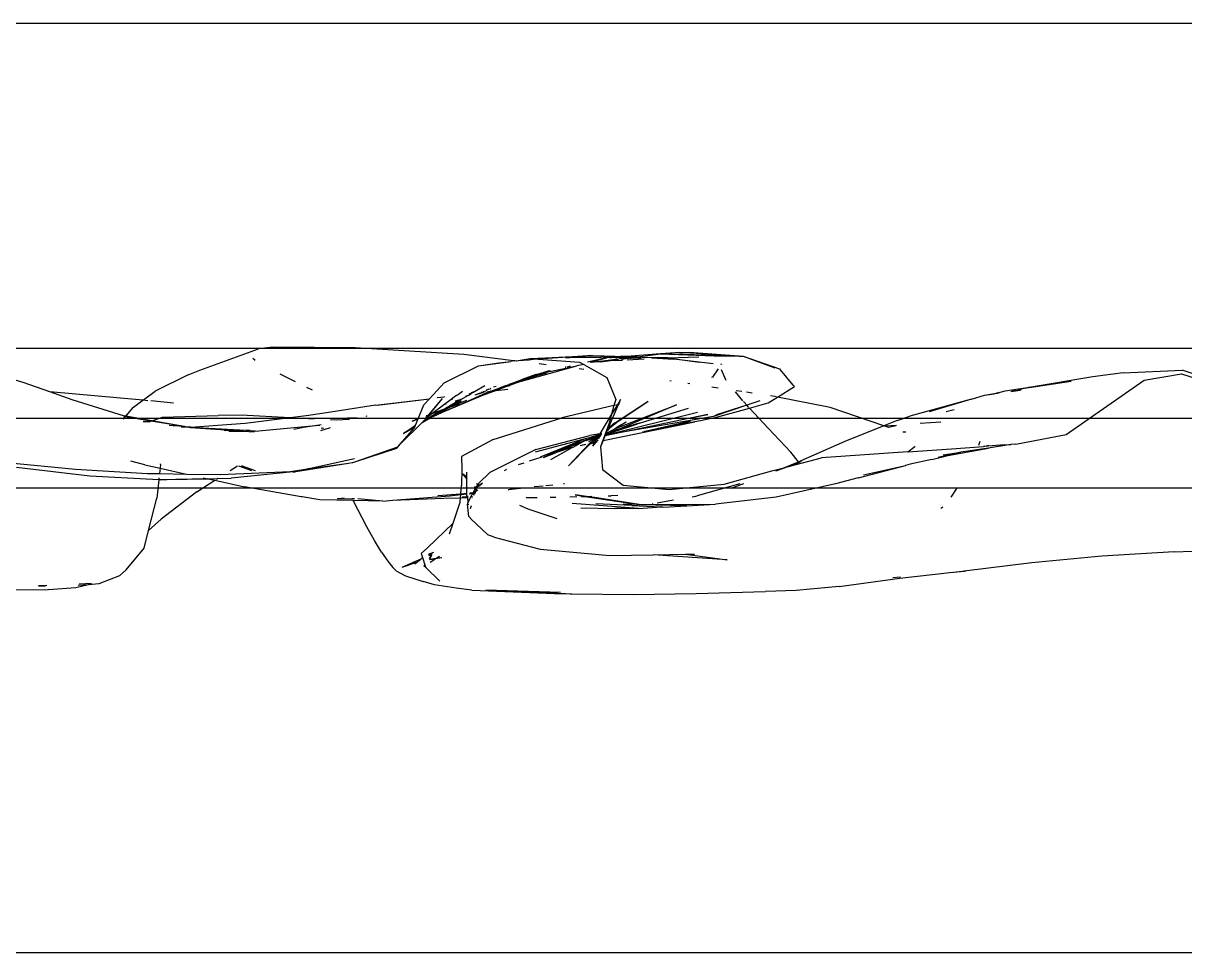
# Model space of a CAD drawing. Header units: millimetres. Extents: x -41292 to 298682, y -22072 to 33155.
# Drawn here: x 32551.8 to 32801.7, y -13759.4 to -13559.4 of the extents above; entities that cross this region are included whole.
import ezdxf

# ---------------------------------------------------------------- set-up
doc = ezdxf.new("R2010")
doc.units = ezdxf.units.MM
doc.layers.add('창호', color=4, linetype='Continuous')
doc.layers.add('틀', color=8, linetype='Continuous')

# ---------------------------------------------------------------- blocks, each defined once
blk = doc.blocks.new('rmfnasesx')
for p, q in [((60053.11, 1878.4), (60065.71, 1882.97)), ((60068.89, 1883.34), (60065.71, 1882.97)), ((60086.54, 1883.19), (60068.89, 1883.34)), ((60109.93, 1881.71), (60086.54, 1883.19)), ((60156.39, 1882.2), (60152.23, 1881.86)), ((60169.14, 1881.39), (60156.39, 1882.2)), ((60156.39, 1882.2), (60158.36, 1882.17)), ((60169.14, 1881.39), (60158.36, 1882.17)), ((60064.47, 1880.96), (60064.97, 1880.55)), ((60120.61, 1880.39), (60109.93, 1881.71)), ((60113.06, 1879.28), (60119.98, 1880.26)), ((60113.06, 1879.28), (60117.41, 1879.97)), ((60117.41, 1879.97), (60119.98, 1880.26)), ((60120.61, 1880.39), (60119.98, 1880.26)), ((60120.85, 1880.36), (60120.61, 1880.39)), ((60120.85, 1880.36), (60121.62, 1880.44)), ((60121.28, 1880.3), (60121.21, 1880.31)), ((60121.62, 1880.44), (60124.16, 1880.85)), ((60121.62, 1880.44), (60123.86, 1880.62)), ((60123.86, 1880.62), (60125.29, 1880.77)), ((60125.91, 1880.73), (60123.86, 1880.62)), ((60124.16, 1880.85), (60127.46, 1881)), ((60124.16, 1880.85), (60125.29, 1880.77)), ((60125.29, 1880.77), (60127.46, 1881)), ((60125.29, 1880.77), (60125.91, 1880.73)), ((60137.56, 1881.5), (60125.91, 1880.73)), ((60125.91, 1880.73), (60134.76, 1880.11)), ((60127.62, 1879.52), (60126.1, 1879.71)), ((60127.46, 1881), (60137.56, 1881.5)), ((60137.99, 1881.17), (60131.8, 1881.05)), ((60131.8, 1881.05), (60133.63, 1881.16)), ((60133.63, 1881.16), (60139.39, 1881.23)), ((60133.63, 1881.16), (60137.99, 1881.17)), ((60135.7, 1879.58), (60134.18, 1879.27)), ((60134.76, 1880.11), (60135.7, 1879.58)), ((60135.7, 1879.58), (60140.66, 1876.81)), ((60140.59, 1881.02), (60136.51, 1880.12)), ((60137.1, 1880.12), (60140.59, 1881.02)), ((60137.28, 1880.12), (60137.34, 1880.14)), ((60137.39, 1880.12), (60137.34, 1880.14)), ((60140.59, 1881.02), (60137.39, 1880.12)), ((60137.39, 1880.12), (60139.15, 1880.3)), ((60137.56, 1881.5), (60144.85, 1881.33)), ((60137.99, 1881.17), (60139.54, 1881.17)), ((60138.3, 1880.13), (60139.15, 1880.3)), ((60138.87, 1880.13), (60140.46, 1880.37)), ((60139.15, 1880.3), (60139.21, 1880.31)), ((60139.21, 1880.31), (60141.54, 1880.6)), ((60139.21, 1880.31), (60141.9, 1880.59)), ((60139.21, 1880.31), (60140.46, 1880.37)), ((60139.36, 1880.13), (60139.25, 1880.13)), ((60139.36, 1880.13), (60141.43, 1880.42)), ((60140.84, 1880.39), (60139.36, 1880.13)), ((60139.54, 1881.17), (60139.62, 1881.2)), ((60139.87, 1881.16), (60139.62, 1881.2)), ((60139.78, 1881.23), (60140.6, 1881.14)), ((60140.46, 1880.37), (60141.54, 1880.6)), ((60140.46, 1880.37), (60140.84, 1880.39)), ((60140.75, 1881.03), (60140.59, 1881.02)), ((60140.6, 1881.14), (60142.27, 1881.19)), ((60141.52, 1881.11), (60140.6, 1881.14)), ((60141.9, 1880.59), (60140.84, 1880.39)), ((60140.84, 1880.39), (60141.43, 1880.42)), ((60141.22, 1881.06), (60141.15, 1881.07)), ((60141.22, 1881.06), (60141.52, 1881.11)), ((60141.43, 1880.42), (60143.22, 1880.67)), ((60141.43, 1880.42), (60144.02, 1880.55)), ((60141.75, 1881.1), (60141.52, 1881.11)), ((60141.54, 1880.6), (60142.66, 1880.75)), ((60144.95, 1881.2), (60141.75, 1881.1)), ((60141.75, 1881.1), (60142.27, 1881.19)), ((60144.87, 1881.01), (60141.75, 1881.1)), ((60141.9, 1880.59), (60142.36, 1880.64)), ((60142.27, 1881.19), (60142.4, 1881.2)), ((60142.68, 1880.75), (60142.36, 1880.64)), ((60143.59, 1881.28), (60142.4, 1881.2)), ((60142.4, 1881.2), (60142.9, 1881.19)), ((60142.66, 1880.75), (60142.68, 1880.75)), ((60143, 1880.7), (60142.68, 1880.75)), ((60142.9, 1881.19), (60142.95, 1881.19)), ((60142.95, 1881.19), (60144, 1881.27)), ((60143.4, 1880.81), (60143.26, 1880.82)), ((60144.02, 1880.91), (60143.4, 1880.81)), ((60144, 1881.27), (60143.59, 1881.28)), ((60143.82, 1880.76), (60143.68, 1880.77)), ((60143.82, 1880.76), (60145.33, 1880.97)), ((60144.12, 1881.27), (60144, 1881.27)), ((60144.09, 1880.92), (60144.02, 1880.91)), ((60144.33, 1880.96), (60144.09, 1880.92)), ((60144.25, 1881.28), (60144.12, 1881.27)), ((60144.29, 1881.29), (60144.25, 1881.28)), ((60144.4, 1881.29), (60144.29, 1881.29)), ((60144.79, 1880.96), (60144.33, 1880.96)), ((60144.85, 1881.33), (60144.4, 1881.29)), ((60144.87, 1881.01), (60144.79, 1880.96)), ((60144.81, 1880.97), (60144.79, 1880.96)), ((60144.87, 1881.01), (60144.81, 1880.97)), ((60144.94, 1881.33), (60144.85, 1881.33)), ((60144.92, 1881.01), (60144.87, 1881.01)), ((60144.92, 1881.01), (60145.13, 1881)), ((60152.23, 1881.86), (60144.94, 1881.33)), ((60145.83, 1881.31), (60144.94, 1881.33)), ((60146.05, 1881.15), (60144.95, 1881.2)), ((60145.08, 1880.61), (60148.71, 1880.79)), ((60145.13, 1881), (60146.05, 1881.15)), ((60145.33, 1880.97), (60145.13, 1881)), ((60145.33, 1880.97), (60145.49, 1880.99)), ((60145.49, 1880.99), (60145.59, 1880.97)), ((60145.59, 1880.97), (60145.71, 1880.98)), ((60145.71, 1880.98), (60145.8, 1880.98)), ((60145.8, 1880.98), (60146.2, 1881.14)), ((60146, 1880.97), (60145.8, 1880.98)), ((60147.16, 1881.22), (60145.83, 1881.31)), ((60146.89, 1881.1), (60146, 1880.97)), ((60147.52, 1881.01), (60146, 1880.97)), ((60148.05, 1880.91), (60146, 1880.97)), ((60146.2, 1881.14), (60146.05, 1881.15)), ((60146.3, 1881.13), (60146.2, 1881.14)), ((60146.48, 1881.2), (60146.3, 1881.13)), ((60146.46, 1881.13), (60146.3, 1881.13)), ((60146.59, 1881.18), (60146.46, 1881.13)), ((60146.69, 1881.16), (60146.59, 1881.18)), ((60146.69, 1881.16), (60146.89, 1881.1)), ((60146.89, 1881.1), (60146.92, 1881.11)), ((60146.92, 1881.11), (60146.97, 1881.11)), ((60146.97, 1881.11), (60147.02, 1881.1)), ((60147.16, 1881.22), (60147.3, 1881.25)), ((60147.3, 1881.25), (60152.23, 1881.86)), ((60147.3, 1881.25), (60149.19, 1881.09)), ((60147.61, 1880.99), (60147.52, 1881.01)), ((60150.28, 1881.02), (60149.19, 1881.09)), ((60151.58, 1881.07), (60150.28, 1881.02)), ((60150.28, 1881.02), (60151.51, 1880.94)), ((60151.51, 1880.94), (60153.79, 1881.05)), ((60151.51, 1880.94), (60155.08, 1880.7)), ((60153.79, 1881.05), (60151.58, 1881.07)), ((60169.14, 1881.39), (60152.23, 1881.86)), ((60152.23, 1881.86), (60163.77, 1881.46)), ((60153.79, 1881.05), (60160.45, 1881.21)), ((60153.79, 1881.05), (60160.5, 1880.09)), ((60160.5, 1880.09), (60155.08, 1880.7)), ((60163.58, 1879.71), (60160.5, 1880.09)), ((60163.77, 1881.46), (60169.14, 1881.39)), ((60165.27, 1879.71), (60165.19, 1879.59)), ((60165.37, 1879.58), (60165.41, 1879.7)), ((60169.14, 1881.39), (60170, 1881.36)), ((60170, 1881.36), (60176.82, 1878.86)), ((60170, 1881.36), (60177.79, 1878.67)), ((60015.12, 1875.73), (60003.26, 1879.2)), ((60050.57, 1877.39), (60043.52, 1873.88)), ((60050.57, 1877.39), (60053.11, 1878.4)), ((60070.3, 1877.55), (60073.58, 1875.93)), ((60105.67, 1875.64), (60113.06, 1879.28)), ((60125.34, 1877.1), (60119.59, 1875.29)), ((60126.61, 1877.69), (60122.26, 1876.28)), ((60125.36, 1877.43), (60122.26, 1876.28)), ((60122.31, 1875.99), (60134.18, 1879.27)), ((60125.34, 1877.1), (60123.76, 1876.52)), ((60125.34, 1877.1), (60127.31, 1877.84)), ((60127.49, 1877.65), (60125.34, 1877.1)), ((60125.36, 1877.43), (60125.63, 1877.48)), ((60125.63, 1877.48), (60125.8, 1877.53)), ((60125.8, 1877.53), (60127.95, 1878.16)), ((60125.8, 1877.53), (60126.61, 1877.69)), ((60126.61, 1877.69), (60127.31, 1877.84)), ((60127.95, 1878.16), (60127.1, 1877.85)), ((60127.31, 1877.84), (60134.18, 1879.27)), ((60127.49, 1877.65), (60127.68, 1877.7)), ((60127.79, 1878.01), (60128.32, 1878.24)), ((60128.32, 1878.24), (60127.95, 1878.16)), ((60128.32, 1878.24), (60128.55, 1878.29)), ((60131.86, 1878.99), (60131.71, 1879.01)), ((60132.57, 1879.17), (60132.07, 1879.04)), ((60132.57, 1879.17), (60132.69, 1879.19)), ((60132.69, 1879.19), (60132.87, 1879.23)), ((60135.7, 1878.52), (60134.75, 1878.63)), ((60163.41, 1876.88), (60163.19, 1876.8)), ((60164.59, 1878.68), (60163.41, 1876.88)), ((60166.28, 1876.26), (60165.35, 1878.41)), ((60177.79, 1878.67), (60177.98, 1878.44)), ((60177.98, 1878.44), (60178.06, 1878.41)), ((60180.75, 1875.15), (60178.06, 1878.41)), ((60245.22, 1876.92), (60231.52, 1874.67)), ((60251.73, 1877.81), (60245.22, 1876.92)), ((60251.73, 1877.81), (60264.47, 1878.39)), ((60256.31, 1876.19), (60264.33, 1877.58)), ((60264.33, 1877.58), (60270.9, 1875.48)), ((60264.89, 1878.22), (60264.47, 1878.39)), ((60271.5, 1875.99), (60264.89, 1878.22)), ((60020.8, 1873.72), (60015.12, 1875.73)), ((60076.07, 1874.71), (60077.26, 1874.12)), ((60102.54, 1872.23), (60105.67, 1875.64)), ((60112.22, 1873.76), (60114.45, 1875.05)), ((60115.71, 1874.39), (60115.58, 1874.32)), ((60115.71, 1873.86), (60117.66, 1874.58)), ((60116.08, 1873.9), (60117.66, 1874.58)), ((60116.26, 1874.77), (60116.88, 1874.95)), ((60119.49, 1874.96), (60116.83, 1874)), ((60118.09, 1874.74), (60117.66, 1874.58)), ((60118.76, 1874.99), (60118.09, 1874.74)), ((60118.09, 1874.74), (60119.49, 1874.96)), ((60118.76, 1874.99), (60119.59, 1875.29)), ((60119.66, 1875.16), (60118.76, 1874.99)), ((60119.49, 1874.96), (60119.52, 1874.98)), ((60122.31, 1875.99), (60119.52, 1874.98)), ((60119.52, 1874.98), (60119.88, 1875.04)), ((60119.59, 1875.29), (60122.26, 1876.28)), ((60119.59, 1875.29), (60122.31, 1875.99)), ((60140.66, 1876.81), (60142.57, 1872.07)), ((60154.5, 1876.02), (60154.25, 1876.05)), ((60158.5, 1875.42), (60158.13, 1875.48)), ((60164.62, 1874.52), (60163.26, 1874.72)), ((60166.36, 1876.17), (60166.28, 1876.26)), ((60177.41, 1872.59), (60181.04, 1874.86)), ((60181.04, 1874.86), (60180.75, 1875.15)), ((60226.37, 1873.91), (60231.16, 1874.61)), ((60229.21, 1874.24), (60231.16, 1874.61)), ((60230.96, 1874.52), (60229.21, 1874.24)), ((60231.16, 1874.61), (60231.32, 1874.64)), ((60231.32, 1874.64), (60231.37, 1874.65)), ((60231.52, 1874.67), (60231.37, 1874.65)), ((60231.52, 1874.67), (60240.54, 1875.99)), ((60240.54, 1875.99), (60232.52, 1874.76)), ((60239.53, 1864.53), (60256.31, 1876.19)), ((60020.8, 1873.72), (60020.45, 1873.75)), ((60025.66, 1872), (60020.8, 1873.72)), ((60040.86, 1871.89), (60020.8, 1873.72)), ((60036.9, 1868.5), (60025.66, 1872)), ((60038.85, 1870.39), (60040.86, 1871.89)), ((60040.86, 1871.89), (60041.28, 1872.2)), ((60041.93, 1871.79), (60040.86, 1871.89)), ((60041.28, 1872.2), (60043.52, 1873.88)), ((60090.88, 1870.85), (60102.54, 1872.23)), ((60091.27, 1870.84), (60102.54, 1872.23)), ((60101.31, 1870.89), (60102.54, 1872.23)), ((60102.09, 1868.33), (60105.34, 1872.28)), ((60102.4, 1868.78), (60105.34, 1872.28)), ((60103.3, 1868.46), (60109.24, 1872.04)), ((60104.15, 1872.43), (60104.23, 1872.49)), ((60104.23, 1872.49), (60105.67, 1872.62)), ((60105.34, 1869.31), (60113.1, 1872.63)), ((60105.34, 1869.31), (60111.53, 1872.06)), ((60105.54, 1870.87), (60107.19, 1872.09)), ((60105.67, 1872.62), (60105.73, 1872.68)), ((60109.24, 1872.04), (60105.97, 1870.15)), ((60107.19, 1872.09), (60107.3, 1872.17)), ((60107.19, 1872.09), (60107.46, 1872.16)), ((60108.33, 1872.93), (60107.3, 1872.17)), ((60107.3, 1872.17), (60107.57, 1872.25)), ((60107.8, 1870.85), (60110.56, 1871.9)), ((60109.24, 1872.04), (60108.14, 1871.71)), ((60108.39, 1872.97), (60108.33, 1872.93)), ((60108.35, 1872.95), (60108.33, 1872.93)), ((60108.35, 1872.95), (60108.39, 1872.97)), ((60108.41, 1872.91), (60108.35, 1872.95)), ((60108.39, 1872.97), (60108.65, 1873.16)), ((60108.39, 1872.97), (60108.47, 1872.96)), ((60108.47, 1872.96), (60108.5, 1872.98)), ((60108.65, 1873.16), (60108.74, 1873.18)), ((60108.74, 1873.18), (60109.59, 1873.85)), ((60109.24, 1872.04), (60110.92, 1873.01)), ((60110.3, 1872.86), (60110.92, 1873.01)), ((60110.92, 1873.01), (60111.48, 1873.33)), ((60111.15, 1873.31), (60111.07, 1873.26)), ((60111.15, 1873.31), (60111.19, 1873.3)), ((60111.19, 1873.3), (60111.27, 1873.32)), ((60111.27, 1873.32), (60111.48, 1873.33)), ((60111.86, 1873.55), (60111.48, 1873.33)), ((60111.86, 1873.55), (60111.49, 1873.48)), ((60111.53, 1872.06), (60115.01, 1873.6)), ((60113.1, 1872.63), (60111.53, 1872.06)), ((60112.05, 1873.66), (60111.69, 1873.59)), ((60111.86, 1873.55), (60112.05, 1873.66)), ((60111.91, 1873.71), (60112.22, 1873.76)), ((60112.05, 1873.66), (60112.22, 1873.76)), ((60113.85, 1873.49), (60112.3, 1873)), ((60114.16, 1873.66), (60112.78, 1873.22)), ((60116.83, 1874), (60113.1, 1872.63)), ((60113.1, 1872.63), (60116.08, 1873.9)), ((60113.64, 1873.6), (60113.67, 1873.61)), ((60113.67, 1873.61), (60114.16, 1873.66)), ((60114.05, 1873.78), (60114.89, 1873.99)), ((60114.16, 1873.66), (60114.23, 1873.67)), ((60114.23, 1873.67), (60114.31, 1873.71)), ((60115.31, 1874.19), (60114.73, 1874.08)), ((60115.71, 1873.86), (60115.01, 1873.6)), ((60115.06, 1874.23), (60115.16, 1874.28)), ((60115.16, 1874.28), (60115.58, 1874.32)), ((60115.71, 1873.86), (60116.08, 1873.9)), ((60116.08, 1873.9), (60116.83, 1874)), ((60116.83, 1874), (60119.37, 1874.3)), ((60142.57, 1872.07), (60142.21, 1870.77)), ((60143.63, 1872.07), (60142.95, 1870.94)), ((60143.23, 1871.01), (60143.63, 1872.07)), ((60169.95, 1871.77), (60168.38, 1873.69)), ((60169.73, 1873.76), (60168.52, 1873.94)), ((60171.93, 1873.43), (60170.69, 1873.62)), ((60175.36, 1871.31), (60177.41, 1872.59)), ((60176.82, 1872.71), (60175.89, 1872.85)), ((60177.21, 1872.63), (60176.82, 1872.71)), ((60188.75, 1870.3), (60177.41, 1872.59)), ((60219.13, 1872.16), (60205.86, 1868.45)), ((60219.13, 1872.16), (60210.05, 1869.43)), ((60219.13, 1872.16), (60221.94, 1873)), ((60221.94, 1873), (60224.5, 1873.42)), ((60221.94, 1873), (60224.05, 1873.29)), ((60224.2, 1873.31), (60224.85, 1873.4)), ((60224.5, 1873.42), (60226.37, 1873.91)), ((60225.15, 1873.5), (60224.5, 1873.42)), ((60227.57, 1873.77), (60229.59, 1874.05)), ((60229.59, 1874.05), (60227.87, 1873.86)), ((60229.76, 1874.11), (60229.59, 1874.05)), ((60037.18, 1868.46), (60038.85, 1870.39)), ((60047.4, 1871.29), (60042.53, 1871.74)), ((60090.88, 1870.85), (60081.32, 1869.35)), ((60100.08, 1867.89), (60101.31, 1870.89)), ((60105.39, 1869.82), (60101.31, 1867.46)), ((60105.39, 1869.82), (60102.84, 1868.88)), ((60103.03, 1869.02), (60105.54, 1870.87)), ((60103.03, 1869.02), (60105.97, 1870.15)), ((60106.81, 1870.33), (60103.33, 1868.43)), ((60105.97, 1870.15), (60105.39, 1869.82)), ((60106.05, 1871.03), (60105.54, 1870.87)), ((60106.81, 1870.33), (60106.94, 1870.38)), ((60108.83, 1871.07), (60106.94, 1870.38)), ((60107.72, 1870.82), (60106.94, 1870.38)), ((60107.72, 1870.82), (60107.8, 1870.85)), ((60109.31, 1871.67), (60107.8, 1870.85)), ((60108.14, 1871.71), (60108.03, 1871.66)), ((60142.21, 1870.77), (60130.98, 1868.13)), ((60140.97, 1865.78), (60143.18, 1870.99)), ((60142.95, 1870.94), (60141.7, 1868.87)), ((60142.21, 1870.77), (60141.7, 1868.87)), ((60142.95, 1870.94), (60142.21, 1870.77)), ((60142.34, 1866.96), (60149.58, 1871.66)), ((60142.5, 1865.8), (60155.67, 1870.91)), ((60142.83, 1867.16), (60149.58, 1871.66)), ((60143.02, 1870.96), (60142.95, 1870.94)), ((60143.23, 1871.01), (60143.18, 1870.99)), ((60155.67, 1870.91), (60143.46, 1865.76)), ((60158.19, 1870.11), (60147.16, 1866.76)), ((60163.47, 1868.01), (60171.36, 1870.2)), ((60170.8, 1870.81), (60163.61, 1868.4)), ((60170.8, 1870.81), (60164.28, 1868.72)), ((60170.2, 1871.47), (60170.06, 1871.63)), ((60170.8, 1870.81), (60170.2, 1871.47)), ((60173.56, 1871.74), (60170.8, 1870.81)), ((60171.23, 1870.34), (60170.8, 1870.81)), ((60171.36, 1870.2), (60175.36, 1871.31)), ((60175.36, 1865.85), (60171.36, 1870.2)), ((60200.24, 1866.38), (60188.75, 1870.3)), ((60215.37, 1869.86), (60213.66, 1869.39)), ((60036.62, 1867.81), (60037.05, 1868.31)), ((60037.05, 1868.31), (60036.78, 1868.36)), ((60037.18, 1868.46), (60036.9, 1868.5)), ((60037.05, 1868.31), (60037.18, 1868.46)), ((60042.55, 1867.4), (60037.05, 1868.31)), ((60042.74, 1867.47), (60037.18, 1868.46)), ((60042.18, 1867.28), (60040.92, 1867.22)), ((60042.18, 1867.28), (60042.55, 1867.4)), ((60042.55, 1867.4), (60042.74, 1867.47)), ((60049.74, 1866.21), (60042.55, 1867.4)), ((60042.74, 1867.47), (60045.06, 1868.26)), ((60049.74, 1866.21), (60042.74, 1867.47)), ((60045.06, 1868.26), (60057.05, 1868.61)), ((60062.82, 1866.89), (60051.09, 1866.06)), ((60061.99, 1868.71), (60057.05, 1868.61)), ((60072.53, 1868.13), (60061.99, 1868.71)), ((60072.53, 1868.13), (60062.82, 1866.89)), ((60076.53, 1868.6), (60072.53, 1868.13)), ((60077.67, 1867.85), (60074.04, 1868.05)), ((60076.98, 1868.7), (60076.53, 1868.6)), ((60077, 1868.67), (60076.53, 1868.6)), ((60081.32, 1869.35), (60076.98, 1868.7)), ((60082.41, 1867.59), (60081.23, 1867.65)), ((60085.33, 1867.75), (60082.41, 1867.59)), ((60086.93, 1868.06), (60084.96, 1868.12)), ((60088.84, 1868.56), (60089.06, 1868.46)), ((60096.27, 1862.5), (60100.87, 1867.02)), ((60098.79, 1867.4), (60100.08, 1867.89)), ((60100.06, 1867.87), (60098.79, 1867.4)), ((60099.5, 1866.5), (60100.06, 1867.87)), ((60100.06, 1867.87), (60100.08, 1867.89)), ((60100.87, 1867.02), (60102.5, 1867.99)), ((60101.18, 1867.33), (60100.87, 1867.02)), ((60102.5, 1867.99), (60101.18, 1867.33)), ((60101.18, 1867.33), (60101.31, 1867.46)), ((60101.31, 1867.46), (60101.62, 1867.76)), ((60101.62, 1867.76), (60102.09, 1868.33)), ((60101.91, 1868.2), (60101.62, 1867.76)), ((60101.72, 1868.06), (60101.91, 1868.2)), ((60102.12, 1868.45), (60101.76, 1868.19)), ((60102.33, 1868.69), (60101.86, 1868.53)), ((60101.88, 1868.59), (60102.4, 1868.78)), ((60101.91, 1868.2), (60102.12, 1868.45)), ((60101.91, 1868.2), (60102.09, 1868.33)), ((60102.09, 1868.33), (60102.84, 1868.88)), ((60102.12, 1868.45), (60102.33, 1868.69)), ((60102.33, 1868.69), (60102.4, 1868.78)), ((60102.5, 1867.99), (60102.82, 1868.18)), ((60102.82, 1868.18), (60103.3, 1868.46)), ((60103.33, 1868.43), (60102.82, 1868.18)), ((60102.84, 1868.88), (60103.03, 1869.02)), ((60103.33, 1868.43), (60105.34, 1869.31)), ((60116.24, 1863.44), (60130.98, 1868.13)), ((60141.7, 1868.87), (60139.16, 1864.69)), ((60141.18, 1866.97), (60139.3, 1861.85)), ((60139.88, 1863.22), (60159.63, 1867.26)), ((60160.15, 1869.25), (60140.33, 1864.28)), ((60142.34, 1866.96), (60140.97, 1865.78)), ((60141.7, 1868.87), (60141.18, 1866.97)), ((60141.34, 1865.93), (60142.83, 1867.16)), ((60141.63, 1866.23), (60142.83, 1867.16)), ((60142.34, 1866.96), (60141.63, 1866.23)), ((60142.83, 1867.16), (60142.34, 1866.96)), ((60144.84, 1867.15), (60142.5, 1865.8)), ((60144.84, 1867.15), (60142.85, 1866.11)), ((60147.65, 1866.99), (60143.46, 1865.76)), ((60162.4, 1868.84), (60144.46, 1865.1)), ((60163.61, 1868.4), (60144.46, 1865.1)), ((60148.36, 1865.12), (60158.67, 1867.36)), ((60158.67, 1867.36), (60148.91, 1865.17)), ((60159.63, 1867.26), (60148.91, 1865.17)), ((60157.07, 1867.8), (60162.4, 1868.84)), ((60160.79, 1867.49), (60159.63, 1867.26)), ((60163.47, 1868.01), (60160.79, 1867.49)), ((60164.22, 1868.71), (60163.61, 1868.4)), ((60164.28, 1868.72), (60164.22, 1868.71)), ((60203.16, 1867.55), (60200.24, 1866.38)), ((60203.16, 1867.55), (60205.86, 1868.45)), ((60212.5, 1867.2), (60208.07, 1866.86)), ((60047.43, 1866.38), (60046.52, 1866.44)), ((60047.43, 1866.38), (60047.37, 1866.32)), ((60049.74, 1866.21), (60047.43, 1866.38)), ((60049.15, 1866.08), (60049.05, 1866.09)), ((60050.28, 1866.1), (60049.15, 1866.08)), ((60049.8, 1866.21), (60049.74, 1866.21)), ((60050.31, 1866.12), (60049.8, 1866.21)), ((60050.31, 1866.12), (60050.28, 1866.1)), ((60050.49, 1866.1), (60050.31, 1866.12)), ((60050.53, 1866.1), (60050.49, 1866.1)), ((60050.6, 1866.09), (60050.53, 1866.1)), ((60050.74, 1866.08), (60050.6, 1866.09)), ((60051.15, 1866.11), (60050.74, 1866.08)), ((60050.74, 1866.08), (60051.09, 1866.06)), ((60051.09, 1866.06), (60060.79, 1865.35)), ((60063.03, 1865.35), (60051.09, 1866.06)), ((60058.64, 1865.33), (60058.35, 1865.35)), ((60060.79, 1865.35), (60058.64, 1865.33)), ((60059.31, 1865.26), (60062.47, 1865.23)), ((60060.79, 1865.35), (60062.47, 1865.23)), ((60062.47, 1865.23), (60064.77, 1865.07)), ((60063.91, 1865.35), (60063.03, 1865.35)), ((60064.67, 1865.25), (60063.03, 1865.35)), ((60065.04, 1865.27), (60064.67, 1865.25)), ((60065.04, 1865.27), (60078.75, 1866.53)), ((60075.42, 1866), (60073.36, 1865.63)), ((60078.75, 1866.53), (60075.42, 1866)), ((60078.75, 1866.53), (60078.89, 1866.54)), ((60079.24, 1866.61), (60078.89, 1866.54)), ((60079.1, 1865.38), (60081.18, 1866.06)), ((60079.21, 1865.88), (60079.52, 1865.97)), ((60079.58, 1865.88), (60079.7, 1865.91)), ((60095.67, 1861.9), (60099.29, 1865.98)), ((60096.27, 1862.5), (60099.29, 1865.98)), ((60096.95, 1864.71), (60099.5, 1866.5)), ((60099.43, 1866.33), (60096.95, 1864.71)), ((60096.95, 1864.71), (60099.33, 1866.11)), ((60099.29, 1865.98), (60099.33, 1866.11)), ((60099.33, 1866.11), (60099.43, 1866.33)), ((60099.43, 1866.33), (60099.5, 1866.5)), ((60139.16, 1864.69), (60137.02, 1864.34)), ((60138.95, 1864.42), (60137.32, 1863.94)), ((60138.13, 1864.1), (60138.95, 1864.42)), ((60139.42, 1864.44), (60138.56, 1863.71)), ((60138.95, 1864.42), (60138.89, 1864.25)), ((60138.95, 1864.42), (60139.01, 1864.44)), ((60139.16, 1864.69), (60139.01, 1864.44)), ((60139.01, 1864.44), (60139.53, 1864.64)), ((60139.49, 1864.58), (60139.01, 1864.44)), ((60139.49, 1864.58), (60139.07, 1864.25)), ((60139.59, 1864.76), (60139.16, 1864.69)), ((60143.74, 1864.97), (60140.31, 1864.23)), ((60140.33, 1864.28), (60140.42, 1864.47)), ((60141.43, 1864.9), (60140.42, 1864.47)), ((60140.48, 1864.63), (60140.42, 1864.47)), ((60140.48, 1864.63), (60140.8, 1865.37)), ((60141.13, 1865.01), (60140.48, 1864.63)), ((60140.48, 1864.63), (60141.43, 1864.9)), ((60141.34, 1865.93), (60140.8, 1865.37)), ((60140.8, 1865.37), (60140.87, 1865.55)), ((60140.87, 1865.55), (60141.34, 1865.93)), ((60140.87, 1865.55), (60140.93, 1865.69)), ((60140.93, 1865.69), (60141.63, 1866.23)), ((60140.93, 1865.69), (60140.97, 1865.78)), ((60142.01, 1865.15), (60141.13, 1865.01)), ((60141.36, 1865.14), (60141.13, 1865.01)), ((60141.63, 1866.23), (60141.34, 1865.93)), ((60142.5, 1865.8), (60141.36, 1865.14)), ((60143.46, 1865.76), (60141.36, 1865.14)), ((60141.43, 1864.9), (60142.36, 1865.2)), ((60142.01, 1865.15), (60141.43, 1864.9)), ((60143.46, 1865.76), (60142.01, 1865.15)), ((60142.36, 1865.2), (60142.01, 1865.15)), ((60142.56, 1865.24), (60142.36, 1865.2)), ((60142.56, 1865.24), (60147.16, 1866.76)), ((60144.46, 1865.1), (60143.74, 1864.97)), ((60148.91, 1865.17), (60148.77, 1865.16)), ((60175.36, 1865.85), (60180.28, 1860.71)), ((60200.24, 1866.38), (60191.91, 1863.05)), ((60200.47, 1866.3), (60200.24, 1866.38)), ((60203, 1866.48), (60200.47, 1866.3)), ((60201.33, 1866), (60200.47, 1866.3)), ((60202.85, 1866.42), (60201.33, 1866)), ((60204.34, 1865.1), (60205, 1865.13)), ((60228.68, 1862.44), (60239.53, 1864.53)), ((60086.45, 1858.67), (60095.67, 1861.9)), ((60095.51, 1861.61), (60096.27, 1862.5)), ((60095.51, 1861.61), (60095.67, 1861.9)), ((60095.67, 1861.9), (60096.27, 1862.5)), ((60116.24, 1863.44), (60109.37, 1859.81)), ((60125.34, 1860.8), (60136.64, 1863.81)), ((60125.36, 1861.26), (60137.02, 1864.34)), ((60126.4, 1859.69), (60135.61, 1863.46)), ((60135.55, 1863.01), (60129.6, 1860.6)), ((60135.61, 1863.46), (60132.12, 1861.84)), ((60132.12, 1861.84), (60136.12, 1863.32)), ((60136.84, 1862.52), (60132.41, 1857.77)), ((60132.41, 1857.77), (60136.89, 1862.27)), ((60133.44, 1861.83), (60135.55, 1863.01)), ((60135.96, 1862.31), (60134.9, 1862.07)), ((60135.39, 1862.3), (60136.15, 1862.45)), ((60135.55, 1863.01), (60136.12, 1863.32)), ((60135.61, 1863.46), (60135.72, 1863.47)), ((60135.72, 1863.47), (60135.78, 1863.48)), ((60135.78, 1863.48), (60135.81, 1863.5)), ((60136.02, 1863.56), (60135.81, 1863.5)), ((60136.91, 1863.79), (60136.02, 1863.56)), ((60136.12, 1863.32), (60136.14, 1863.36)), ((60136.32, 1863.4), (60136.14, 1863.36)), ((60136.27, 1863.22), (60136.23, 1863.25)), ((60136.27, 1863.22), (60136.3, 1863.24)), ((60136.3, 1863.24), (60136.65, 1863.36)), ((60136.32, 1863.4), (60137.61, 1863.91)), ((60137.36, 1863.61), (60136.32, 1863.4)), ((60136.64, 1863.81), (60137.32, 1863.94)), ((60138.42, 1863.8), (60136.65, 1863.36)), ((60136.65, 1863.36), (60137.36, 1863.61)), ((60138.42, 1863.8), (60136.74, 1862.92)), ((60136.84, 1862.52), (60137.03, 1862.63)), ((60137.3, 1862.62), (60136.84, 1862.52)), ((60136.89, 1862.27), (60136.84, 1862.52)), ((60137.3, 1862.62), (60136.89, 1862.27)), ((60137.32, 1863.94), (60136.91, 1863.79)), ((60137.61, 1863.91), (60136.91, 1863.79)), ((60137.03, 1862.63), (60138.63, 1863.91)), ((60137.9, 1863.14), (60137.03, 1862.63)), ((60137.03, 1862.63), (60137.41, 1862.71)), ((60137.3, 1862.62), (60137.99, 1862.77)), ((60137.41, 1862.71), (60137.3, 1862.62)), ((60137.32, 1863.94), (60138.13, 1864.1)), ((60137.36, 1863.61), (60138.74, 1863.99)), ((60137.41, 1862.71), (60137.44, 1862.72)), ((60137.9, 1863.14), (60137.44, 1862.72)), ((60137.44, 1862.72), (60138.04, 1862.84)), ((60138.33, 1862.84), (60137.55, 1862.04)), ((60137.99, 1862.77), (60137.55, 1862.04)), ((60137.68, 1863.92), (60137.61, 1863.91)), ((60137.7, 1863.93), (60137.68, 1863.92)), ((60137.7, 1863.93), (60138.86, 1864.2)), ((60138.81, 1864.12), (60137.7, 1863.93)), ((60137.7, 1863.93), (60138.13, 1864.1)), ((60138.06, 1863.23), (60137.9, 1863.14)), ((60138.04, 1862.84), (60137.99, 1862.77)), ((60138.33, 1862.84), (60137.99, 1862.77)), ((60138.39, 1863.42), (60138.04, 1862.84)), ((60138.04, 1862.84), (60138.41, 1862.92)), ((60138.49, 1863.58), (60138.06, 1863.23)), ((60138.39, 1863.42), (60138.06, 1863.23)), ((60138.13, 1864.1), (60138.86, 1864.2)), ((60138.41, 1862.92), (60138.33, 1862.84)), ((60138.56, 1862.88), (60138.33, 1862.84)), ((60139.07, 1863.81), (60138.39, 1863.42)), ((60138.49, 1863.58), (60138.39, 1863.42)), ((60138.79, 1863.31), (60138.41, 1862.92)), ((60138.41, 1862.92), (60138.59, 1862.95)), ((60138.63, 1863.91), (60138.42, 1863.8)), ((60138.49, 1863.58), (60139.32, 1864.27)), ((60138.56, 1863.71), (60138.49, 1863.58)), ((60138.74, 1863.99), (60138.56, 1863.71)), ((60138.63, 1863.91), (60138.74, 1863.99)), ((60138.74, 1863.99), (60138.76, 1864.04)), ((60138.76, 1864.04), (60138.82, 1864.06)), ((60138.86, 1864.2), (60138.81, 1864.12)), ((60138.93, 1864.14), (60138.81, 1864.12)), ((60138.81, 1864.12), (60138.82, 1864.06)), ((60138.82, 1864.06), (60138.93, 1864.14)), ((60138.86, 1864.2), (60138.89, 1864.25)), ((60138.89, 1864.25), (60139.07, 1864.25)), ((60138.93, 1864.14), (60139.07, 1864.25)), ((60139.88, 1863.22), (60139.3, 1861.85)), ((60139.88, 1863.22), (60140.31, 1864.23)), ((60140.31, 1864.23), (60140.33, 1864.28)), ((60191.91, 1863.05), (60182.24, 1858.78)), ((60205.41, 1860.78), (60206.97, 1861.92)), ((60206.97, 1861.92), (60207.04, 1861.94)), ((60214.8, 1861.41), (60221.72, 1861.93)), ((60220.69, 1862.25), (60221.02, 1863.07)), ((60226.31, 1862.27), (60221.72, 1861.93)), ((60221.72, 1861.93), (60222.84, 1862.21)), ((60227.59, 1862.36), (60222.78, 1861.61)), ((60226.31, 1862.27), (60226.44, 1862.29)), ((60226.44, 1862.29), (60227.59, 1862.36)), ((60227.64, 1862.37), (60227.59, 1862.36)), ((60228.68, 1862.44), (60227.64, 1862.37)), ((60086.45, 1858.67), (60095.51, 1861.61)), ((60109.37, 1859.81), (60109.5, 1857.1)), ((60125.36, 1861.26), (60115.52, 1856.34)), ((60126.65, 1859.64), (60123.93, 1858.76)), ((60126.4, 1859.69), (60132.12, 1861.84)), ((60132.12, 1861.84), (60127.02, 1859.56)), ((60127.02, 1859.56), (60129.6, 1860.6)), ((60128.62, 1859.16), (60133.18, 1861.69)), ((60132.4, 1861.51), (60129.6, 1860.6)), ((60132.59, 1861.56), (60132.4, 1861.51)), ((60132.59, 1861.56), (60133.44, 1861.83)), ((60133.18, 1861.69), (60132.59, 1861.56)), ((60133.18, 1861.69), (60133.44, 1861.83)), ((60139.3, 1861.85), (60139.76, 1857.02)), ((60179.74, 1857.63), (60186.88, 1859.53)), ((60181.9, 1858.64), (60180.28, 1860.71)), ((60205.41, 1860.78), (60186.88, 1859.53)), ((60205.41, 1860.78), (60214.8, 1861.41)), ((60210.59, 1859.12), (60214.07, 1860)), ((60215.88, 1860.54), (60211.96, 1859.6)), ((60211.96, 1859.6), (60214.07, 1860)), ((60215.88, 1860.54), (60213.05, 1860.11)), ((60214.07, 1860), (60222.78, 1861.61)), ((60214.07, 1860), (60216.81, 1860.69)), ((60216.81, 1860.69), (60215.88, 1860.54)), ((60222.78, 1861.61), (60216.81, 1860.69)), ((60011.52, 1858.51), (60026.35, 1857.07)), ((60029.4, 1855.53), (60013.62, 1857.44)), ((60026.35, 1857.07), (60041.87, 1856.16)), ((60041.24, 1858.02), (60038.27, 1858.75)), ((60041.24, 1858.02), (60044.53, 1857.29)), ((60044.53, 1857.29), (60044.4, 1856.12)), ((60044.61, 1858.09), (60044.53, 1857.37)), ((60044.53, 1857.29), (60050.23, 1856.02)), ((60044.61, 1858.09), (60044.61, 1858.22)), ((60059.63, 1856.79), (60061.22, 1857.8)), ((60061.45, 1857.81), (60064.23, 1856.8)), ((60062.01, 1857.83), (60064.97, 1856.81)), ((60072.54, 1856.59), (60076.79, 1857.2)), ((60073.73, 1856.54), (60085.11, 1858.38)), ((60076.79, 1857.2), (60073.73, 1856.54)), ((60076.79, 1857.2), (60076.88, 1857.22)), ((60086.37, 1859.27), (60076.88, 1857.22)), ((60076.88, 1857.22), (60085.11, 1858.38)), ((60085.11, 1858.38), (60085.89, 1858.49)), ((60085.89, 1858.49), (60085.99, 1858.52)), ((60085.99, 1858.52), (60086.05, 1858.53)), ((60086.05, 1858.53), (60086.45, 1858.67)), ((60109.5, 1857.1), (60109.4, 1853.55)), ((60118.65, 1856.77), (60119.13, 1857.06)), ((60122.8, 1858.39), (60121.6, 1858)), ((60139.76, 1857.02), (60144.16, 1853.6)), ((60176.15, 1856.67), (60178.72, 1857.36)), ((60177.02, 1856.68), (60178.72, 1857.36)), ((60179.74, 1857.63), (60177.25, 1856.68)), ((60178.72, 1857.36), (60181.9, 1858.64)), ((60178.72, 1857.36), (60179.74, 1857.63)), ((60182.03, 1858.47), (60179.74, 1857.63)), ((60181.9, 1858.64), (60182.24, 1858.78)), ((60182.03, 1858.47), (60181.9, 1858.64)), ((60182.51, 1858.7), (60182.03, 1858.47)), ((60194.85, 1855.19), (60204.94, 1857.86)), ((60195.89, 1855.83), (60204.94, 1857.86)), ((60205.91, 1858.11), (60204.94, 1857.86)), ((60210.59, 1859.12), (60205.91, 1858.11)), ((60044.26, 1854.78), (60029.4, 1855.53)), ((60041.87, 1856.16), (60044.4, 1856.12)), ((60044.26, 1854.78), (60043.84, 1850.79)), ((60044.3, 1855.17), (60044.26, 1854.83)), ((60044.53, 1854.77), (60044.26, 1854.78)), ((60044.4, 1856.12), (60050.23, 1856.02)), ((60054.78, 1855.01), (60044.53, 1854.77)), ((60044.53, 1854.77), (60045.98, 1854.86)), ((60045.98, 1854.86), (60054.78, 1855.01)), ((60050.23, 1856.02), (60057.57, 1855.91)), ((60052.45, 1852.22), (60056.31, 1854.67)), ((60053.8, 1855.23), (60054.78, 1855.01)), ((60054.78, 1855.01), (60054.88, 1854.99)), ((60054.88, 1854.99), (60056.9, 1855.05)), ((60054.88, 1854.99), (60056.31, 1854.67)), ((60056.31, 1854.67), (60062.72, 1853.24)), ((60056.72, 1854.94), (60056.9, 1855.05)), ((60056.9, 1855.05), (60056.98, 1855.1)), ((60056.9, 1855.05), (60059.84, 1855.1)), ((60057.57, 1855.91), (60072.54, 1856.59)), ((60073.16, 1856.48), (60059.84, 1855.1)), ((60073.16, 1856.48), (60073.52, 1856.49)), ((60073.52, 1856.49), (60073.73, 1856.54)), ((60110.55, 1855.38), (60109.69, 1855.98)), ((60109.69, 1855.98), (60110.55, 1854.94)), ((60110.55, 1855.38), (60110.54, 1856.42)), ((60110.55, 1854.94), (60110.55, 1855.38)), ((60110.58, 1851.9), (60110.55, 1854.94)), ((60115.52, 1856.34), (60113.05, 1853.97)), ((60165.94, 1853.84), (60176.15, 1856.67)), ((60183.43, 1856.68), (60183.41, 1856.7)), ((60194.73, 1855.17), (60189.87, 1853.89)), ((60194.85, 1855.19), (60194.73, 1855.17)), ((60052.45, 1852.22), (60044.81, 1846.33)), ((60074.91, 1851.13), (60062.72, 1853.24)), ((60109.25, 1851.79), (60109.4, 1853.55)), ((60109.25, 1851.79), (60110.58, 1851.9)), ((60110.58, 1851.74), (60110.58, 1851.9)), ((60111.06, 1851.79), (60111.85, 1851.88)), ((60111.18, 1851.95), (60111.91, 1852.01)), ((60111.78, 1851.76), (60111.96, 1851.9)), ((60111.85, 1851.88), (60111.78, 1851.76)), ((60111.91, 1852.01), (60111.85, 1851.88)), ((60111.85, 1851.88), (60111.96, 1851.9)), ((60112.31, 1852.81), (60111.91, 1852.01)), ((60111.91, 1852.01), (60112.13, 1852.03)), ((60111.96, 1851.9), (60112.13, 1852.03)), ((60111.96, 1851.9), (60112.17, 1851.92)), ((60112.03, 1853.14), (60112.31, 1852.81)), ((60112.06, 1851.46), (60112.17, 1851.92)), ((60112.13, 1852.03), (60112.2, 1852.04)), ((60112.17, 1851.92), (60112.2, 1852.04)), ((60112.17, 1851.92), (60112.4, 1851.95)), ((60112.2, 1853.37), (60112.4, 1853)), ((60112.2, 1852.04), (60112.21, 1852.09)), ((60112.2, 1852.04), (60112.48, 1852.06)), ((60112.21, 1852.09), (60112.37, 1852.74)), ((60112.21, 1852.09), (60112.63, 1852.42)), ((60112.4, 1853), (60112.31, 1852.81)), ((60112.31, 1852.81), (60112.37, 1852.74)), ((60112.37, 1852.74), (60112.42, 1852.96)), ((60112.37, 1852.74), (60112.63, 1852.42)), ((60112.4, 1853), (60112.46, 1853.12)), ((60112.4, 1853), (60112.42, 1852.96)), ((60112.42, 1852.96), (60112.69, 1852.47)), ((60112.89, 1853.74), (60112.46, 1853.12)), ((60112.46, 1853.12), (60113.18, 1853.54)), ((60112.89, 1853.74), (60112.61, 1853.94)), ((60112.63, 1852.42), (60112.69, 1852.47)), ((60112.63, 1852.42), (60112.69, 1852.35)), ((60112.69, 1852.47), (60112.88, 1852.63)), ((60112.69, 1852.47), (60112.72, 1852.4)), ((60113.05, 1853.97), (60112.89, 1853.74)), ((60113.18, 1853.54), (60112.89, 1853.74)), ((60113.89, 1854.05), (60113.18, 1853.54)), ((60113.18, 1853.54), (60113.79, 1853.91)), ((60113.41, 1853.38), (60113.18, 1853.54)), ((60119.44, 1852.64), (60119.52, 1852.65)), ((60122.74, 1852.99), (60119.52, 1852.65)), ((60119.85, 1852.8), (60119.93, 1852.84)), ((60121.34, 1852.98), (60119.93, 1852.84)), ((60126.97, 1853.43), (60125.04, 1853.23)), ((60129.07, 1853.65), (60127.51, 1853.49)), ((60131.41, 1853.9), (60131.34, 1853.89)), ((60131.57, 1853.91), (60131.47, 1853.9)), ((60144.16, 1853.6), (60154.08, 1852.67)), ((60154.08, 1852.67), (60165.94, 1853.84)), ((60169.31, 1853.91), (60160.13, 1851.31)), ((60170.08, 1853.92), (60167.36, 1852.88)), ((60189.87, 1853.89), (60177.11, 1851.03)), ((60214.73, 1851.01), (60215.97, 1852.9)), ((60042.07, 1843.86), (60043.84, 1850.79)), ((60075.11, 1851.09), (60074.91, 1851.13)), ((60078.9, 1850.44), (60075.11, 1851.09)), ((60086.07, 1850.32), (60078.9, 1850.44)), ((60082.98, 1850.69), (60082.64, 1850.71)), ((60084.13, 1850.82), (60082.98, 1850.69)), ((60082.98, 1850.69), (60085.85, 1850.74)), ((60085.85, 1850.74), (60085.84, 1850.77)), ((60085.85, 1850.74), (60086.4, 1850.75)), ((60085.96, 1850.54), (60085.85, 1850.74)), ((60089, 1844.68), (60086.07, 1850.32)), ((60092.45, 1850.21), (60086.07, 1850.32)), ((60087.06, 1850.73), (60091.67, 1850.31)), ((60091.67, 1850.31), (60091.75, 1850.31)), ((60092.45, 1850.21), (60094.61, 1850.37)), ((60094.61, 1850.37), (60106.89, 1851.31)), ((60094.61, 1850.37), (60105.6, 1850.79)), ((60104.33, 1851.38), (60109.25, 1851.79)), ((60105.6, 1850.79), (60109.17, 1850.91)), ((60106.89, 1851.31), (60109.23, 1851.58)), ((60107.59, 1845.42), (60109.08, 1849.93)), ((60109.08, 1849.93), (60109.17, 1850.91)), ((60109.17, 1850.91), (60109.23, 1851.58)), ((60109.17, 1850.91), (60110.64, 1850.97)), ((60109.23, 1851.58), (60109.25, 1851.79)), ((60109.23, 1851.58), (60110.58, 1851.74)), ((60110.63, 1851.01), (60109.54, 1851.02)), ((60110.58, 1851.33), (60110.58, 1851.74)), ((60110.58, 1851.33), (60110.63, 1851.01)), ((60110.71, 1851.05), (60110.63, 1851.01)), ((60110.63, 1851.01), (60110.71, 1851.01)), ((60110.63, 1851.01), (60110.64, 1850.97)), ((60110.64, 1850.97), (60110.76, 1850.22)), ((60110.64, 1850.97), (60110.71, 1850.97)), ((60110.68, 1849.53), (60110.79, 1849.68)), ((60110.95, 1846.9), (60110.68, 1849.53)), ((60110.69, 1851.29), (60110.71, 1851.05)), ((60110.71, 1851.05), (60110.71, 1851.01)), ((60110.71, 1851.01), (60110.71, 1850.97)), ((60110.71, 1850.97), (60110.76, 1850.22)), ((60110.76, 1850.22), (60110.78, 1849.73)), ((60110.78, 1849.73), (60111.72, 1851.71)), ((60110.79, 1849.68), (60110.78, 1849.73)), ((60110.8, 1849.5), (60110.8, 1849.37)), ((60111.61, 1851), (60111.73, 1851)), ((60111.78, 1851.08), (60111.62, 1851.07)), ((60111.78, 1851.76), (60111.72, 1851.71)), ((60123.32, 1850.97), (60125.48, 1850.97)), ((60125.48, 1850.97), (60125.67, 1850.97)), ((60128.49, 1851.03), (60129.73, 1851.06)), ((60132.73, 1851.13), (60134.24, 1851.16)), ((60147.49, 1848.61), (60133.2, 1849.66)), ((60136.29, 1851.21), (60133.84, 1851.52)), ((60133.84, 1851.52), (60135.97, 1851.2)), ((60135.23, 1851.18), (60135.97, 1851.2)), ((60135.97, 1851.2), (60136.29, 1851.21)), ((60135.97, 1851.2), (60147.65, 1849.43)), ((60136.29, 1851.21), (60137.43, 1851.23)), ((60137.98, 1850.99), (60136.29, 1851.21)), ((60147.65, 1849.43), (60137.98, 1850.99)), ((60146.06, 1849.23), (60138.31, 1849.6)), ((60140.93, 1851.31), (60141.57, 1851.32)), ((60143.05, 1851.4), (60141.57, 1851.32)), ((60147.65, 1849.43), (60144.16, 1849.52)), ((60147.75, 1849.42), (60147.65, 1849.43)), ((60152.29, 1849.45), (60147.75, 1849.42)), ((60157.91, 1849.19), (60147.75, 1849.42)), ((60150.46, 1849.64), (60150.66, 1849.68)), ((60151.48, 1849.82), (60155.01, 1850.43)), ((60152.29, 1849.45), (60152.35, 1849.45)), ((60152.35, 1849.45), (60164.03, 1849.54)), ((60157.91, 1849.19), (60164.03, 1849.54)), ((60159.02, 1851.12), (60160.08, 1851.3)), ((60159.58, 1851.16), (60160.08, 1851.3)), ((60160.08, 1851.3), (60160.13, 1851.31)), ((60177.11, 1851.03), (60164.03, 1849.54)), ((60111.34, 1846.54), (60110.95, 1846.9)), ((60111.36, 1848.61), (60111.52, 1849.26)), ((60121.9, 1849.3), (60123.64, 1848.56)), ((60123.64, 1848.56), (60129.91, 1846.45)), ((60135.07, 1848.73), (60142.34, 1848.57)), ((60147.49, 1848.61), (60142.34, 1848.57)), ((60146.06, 1849.23), (60147.36, 1849.29)), ((60146.06, 1849.23), (60152.36, 1848.94)), ((60147.49, 1848.61), (60152.36, 1848.94)), ((60152.43, 1848.94), (60152.36, 1848.94)), ((60152.43, 1848.94), (60152.51, 1848.93)), ((60152.51, 1848.93), (60152.56, 1848.93)), ((60152.56, 1848.93), (60152.8, 1848.92)), ((60152.8, 1848.92), (60157.91, 1849.19)), ((60212.95, 1848.9), (60212.53, 1848.58)), ((60044.81, 1846.33), (60042.07, 1843.86)), ((60090.65, 1841.71), (60089, 1844.68)), ((60107.59, 1845.42), (60102.06, 1840.17)), ((60106.83, 1843.12), (60107.59, 1845.42)), ((60111.34, 1846.54), (60111.35, 1846.48)), ((60111.35, 1846.48), (60115.1, 1842.95)), ((60041.11, 1840.05), (60042.07, 1843.86)), ((60116.45, 1842.42), (60115.1, 1842.95)), ((60116.45, 1842.42), (60126.33, 1839.84)), ((60037.26, 1835.43), (60041.11, 1840.05)), ((60092.17, 1839.19), (60090.65, 1841.71)), ((60100.74, 1838.93), (60102.06, 1840.17)), ((60126.33, 1839.84), (60141.35, 1838.5)), ((60262.73, 1839.26), (60278.41, 1839.8)), ((60092.17, 1839.19), (60093.54, 1837.26)), ((60093.54, 1837.26), (60094.64, 1835.92)), ((60099.67, 1837.3), (60096.57, 1835.94)), ((60099.75, 1836.99), (60096.57, 1835.94)), ((60099.37, 1836.66), (60099.75, 1836.99)), ((60100.62, 1837.73), (60099.67, 1837.3)), ((60099.75, 1836.99), (60100.62, 1837.73)), ((60100.62, 1837.73), (60101.01, 1838.06)), ((60100.74, 1838.93), (60101.01, 1838.06)), ((60101.01, 1838.06), (60101.5, 1836.5)), ((60102.32, 1838.78), (60103.47, 1839.18)), ((60103.08, 1838.84), (60102.37, 1838.52)), ((60103.08, 1838.84), (60102.39, 1838.43)), ((60102.49, 1837.86), (60103.04, 1838.61)), ((60102.53, 1837.68), (60102.58, 1837.69)), ((60103.69, 1837.72), (60102.54, 1837.6)), ((60102.54, 1837.6), (60102.58, 1837.69)), ((60103.69, 1837.72), (60102.56, 1837.54)), ((60102.58, 1837.69), (60103.04, 1838.61)), ((60102.58, 1837.69), (60103.98, 1837.9)), ((60102.64, 1837.07), (60103.69, 1837.72)), ((60103.77, 1837.77), (60103.69, 1837.72)), ((60105.2, 1837.97), (60103.77, 1837.77)), ((60103.77, 1837.77), (60103.98, 1837.9)), ((60103.98, 1837.9), (60104.68, 1838.33)), ((60103.98, 1837.9), (60105.06, 1838.07)), ((60141.35, 1838.5), (60150.66, 1838.64)), ((60150.66, 1838.64), (60157.6, 1838.75)), ((60166.57, 1837.59), (60150.66, 1838.64)), ((60157.6, 1838.75), (60159.52, 1838.78)), ((60157.6, 1838.75), (60166.57, 1837.59)), ((60232.08, 1836.88), (60217.55, 1835.09)), ((60247.19, 1838.36), (60232.08, 1836.88)), ((60262.73, 1839.26), (60247.19, 1838.36)), ((60035.92, 1834.15), (60037.26, 1835.43)), ((60094.64, 1835.92), (60095.33, 1835.17)), ((60095.33, 1835.17), (60097.32, 1834.1)), ((60101.32, 1836.24), (60101.5, 1836.5)), ((60101.32, 1836.24), (60101.54, 1836.38)), ((60101.69, 1835.89), (60101.32, 1836.24)), ((60101.5, 1836.5), (60101.54, 1836.38)), ((60101.54, 1836.38), (60101.69, 1835.89)), ((60104.74, 1832.96), (60101.69, 1835.89)), ((60203.71, 1833.62), (60214.44, 1834.81)), ((60214.44, 1834.81), (60217.9, 1835.19)), ((60214.44, 1834.81), (60217.55, 1835.09)), ((60020.2, 1832.05), (60018.42, 1831.98)), ((60018.42, 1831.98), (60019.91, 1831.97)), ((60026.42, 1831.58), (60029.17, 1832.28)), ((60026.94, 1832.12), (60029.17, 1832.28)), ((60029.79, 1832.43), (60027.14, 1832.33)), ((60029.17, 1832.28), (60031.42, 1832.43)), ((60029.17, 1832.28), (60029.79, 1832.43)), ((60031.42, 1832.43), (60035.92, 1834.15)), ((60097.32, 1834.1), (60101.13, 1832.9)), ((60103.62, 1832.19), (60101.13, 1832.9)), ((60108.25, 1831.46), (60103.62, 1832.19)), ((60190.64, 1831.79), (60203.71, 1833.62)), ((60203.84, 1833.85), (60202.22, 1833.69)), ((60008.43, 1831.12), (60020.5, 1831.16)), ((60020.5, 1831.16), (60026.42, 1831.58)), ((60111.64, 1831.03), (60108.25, 1831.46)), ((60111.64, 1831.03), (60129.4, 1830.31)), ((60130.7, 1830.55), (60114.65, 1831.05)), ((60114.65, 1831.05), (60131.77, 1830.28)), ((60129.4, 1830.31), (60131.77, 1830.28)), ((60131.77, 1830.28), (60132.8, 1830.26)), ((60132.8, 1830.26), (60133.13, 1830.21)), ((60133.13, 1830.21), (60146.4, 1830.07)), ((60146.4, 1830.07), (60159.89, 1830.31)), ((60159.89, 1830.31), (60174.79, 1830.77)), ((60181.44, 1830.95), (60174.79, 1830.77)), ((60190.64, 1831.79), (60181.44, 1830.95)), ((61397.95, 1753.01), (57147.95, 1753.01))]:
    blk.add_line(p, q)

msp = doc.modelspace()

# ---------------------------------------------------------------- linework, layer by layer
at = {"layer": '창호'}
for p, q in [((33844.67, -13629.42), (31564.67, -13629.42)), ((33844.67, -13659.42), (31564.67, -13659.42))]:
    msp.add_line(p, q, dxfattribs=at)
at = {"layer": '틀'}
for p, q in [((29134.67, -13559.42), (33934.67, -13559.42)), ((31564.67, -13644.42), (33844.67, -13644.42)), ((33934.67, -13759.42), (29134.67, -13759.42))]:
    msp.add_line(p, q, dxfattribs=at)

# ---------------------------------------------------------------- block references
msp.add_blockref('rmfnasesx', (-27463.27, -15512.43))

doc.saveas('drawing.dxf')
